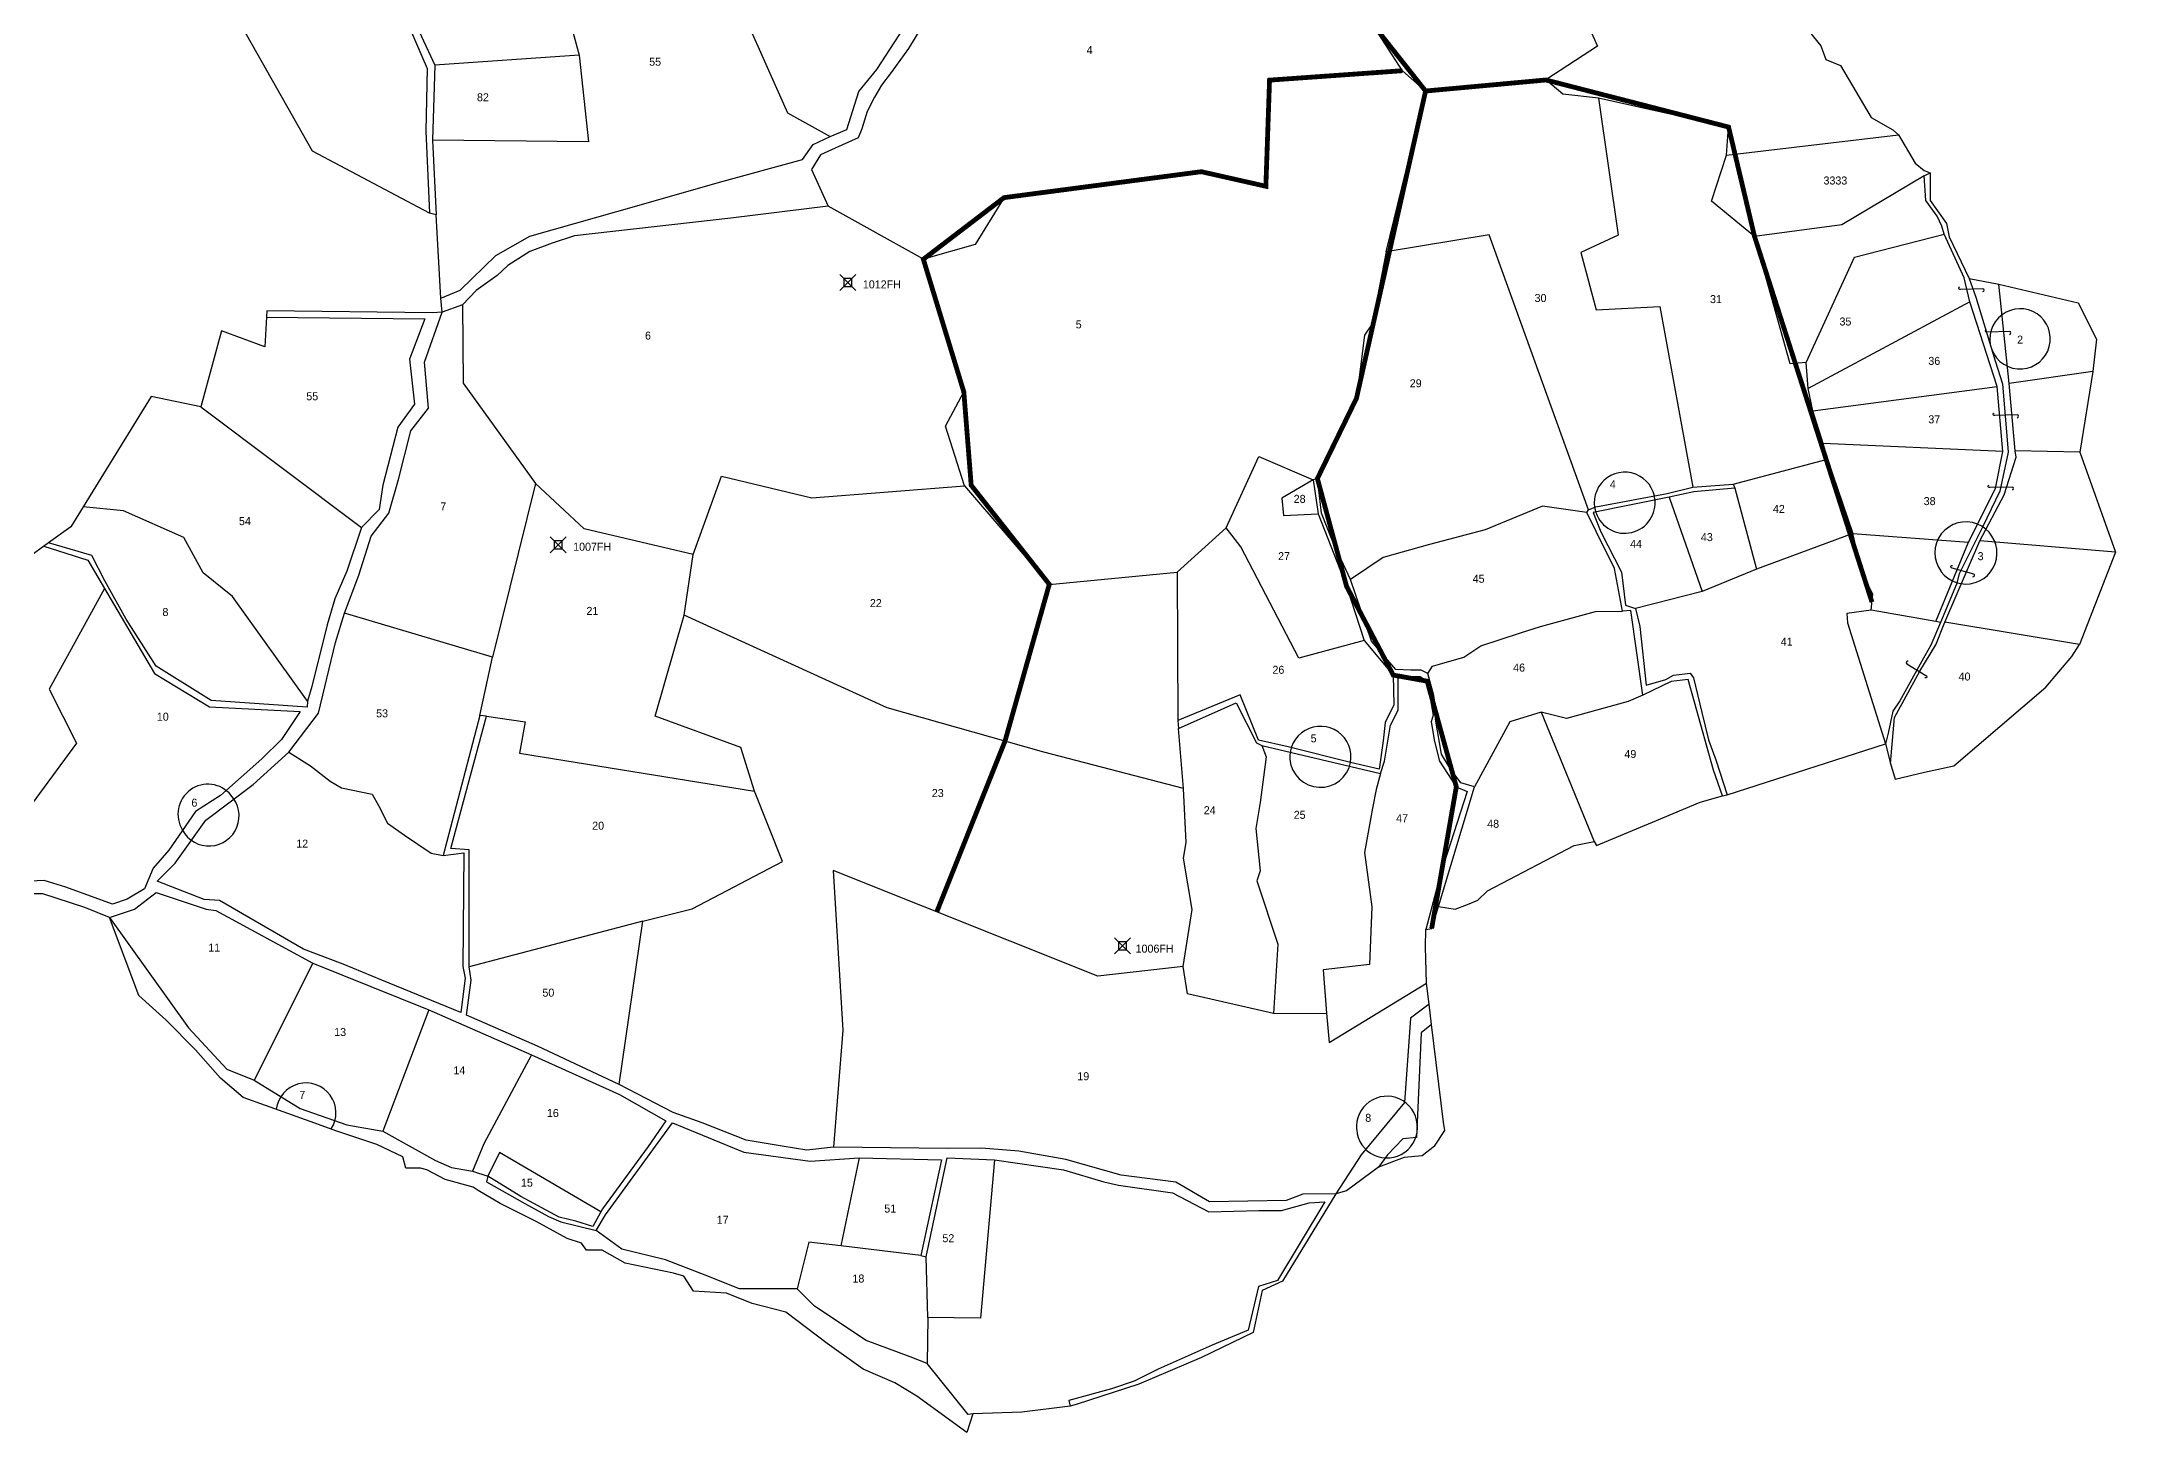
# Model space of a CAD drawing. Header units: inches. Extents: x 149135 to 154865, y 177681 to 183856.
# Drawn here: x 149968 to 151264, y 178877 to 179746 of the extents above; entities that cross this region are included whole.
import ezdxf

# ---------------------------------------------------------------- set-up
doc = ezdxf.new("R2010")
doc.units = ezdxf.units.IN
doc.header["$MEASUREMENT"] = 0
doc.header["$PDMODE"] = 67
doc.header["$PDSIZE"] = 5
for name, color, linetype in [('BORDER-B', 3, 'CONTINUOUS'), ('Layer1', 4, 'CONTINUOUS'), ('LINK', 4, 'CONTINUOUS'), ('NO', 1, 'CONTINUOUS'), ('PARCEL', 6, 'CONTINUOUS'), ('ROAD', 2, 'CONTINUOUS'), ('TRIG-P', 2, 'CONTINUOUS'), ('TRIG-T', 1, 'CONTINUOUS')]:
    doc.layers.add(name, color=color, linetype=linetype)

msp = doc.modelspace()

# ---------------------------------------------------------------- linework, layer by layer
at = {"layer": 'BORDER-B'}
for points in [[(150522.8, 179762.9), (150509.7, 179741.3), (150498.9, 179726.3), (150492.9, 179718.4), (150488.5, 179710.9), (150483.8, 179702), (150480.6, 179691.1), (150478.3, 179685.4), (150464, 179679.1), (150454.8, 179674.9), (150449.1, 179665.7), (150459.6, 179642.8), (150398.8, 179635.2), (150301.1, 179624.3), (150287.1, 179619.6), (150273.1, 179614.5), (150259.4, 179605.6), (150252.7, 179599.5), (150239.7, 179590), (150231.1, 179581.1), (150218.4, 179576.6), (150217.5, 179585.2), (150214.6, 179637.4), (150210.5, 179638.3), (150137.3, 179677.1), (150074, 179789.1)], [(150522.8, 179762.9), (150509.7, 179741.3), (150498.9, 179726.3), (150492.9, 179718.4), (150488.5, 179710.9), (150483.8, 179702), (150480.6, 179691.1), (150478.3, 179685.4), (150464, 179679.1), (150454.8, 179674.9), (150449.1, 179665.7), (150459.6, 179642.8), (150398.8, 179635.2), (150301.1, 179624.3), (150287.1, 179619.6), (150273.1, 179614.5), (150259.4, 179605.6), (150252.7, 179599.5), (150239.7, 179590), (150231.1, 179581.1), (150218.4, 179576.6)], [(151072.4, 179751.9), (151079.8, 179743), (151082.9, 179734.4), (151092.1, 179730.7), (151111.2, 179698.1), (151124.8, 179690.5), (151128.2, 179687.3), (151138.6, 179669.6), (151144.4, 179665.1), (151148.1, 179663.6), (151148.1, 179646.4), (151158.3, 179632), (151159.9, 179623.6), (151172.4, 179597.5), (151191, 179594.1), (151240.5, 179582.3), (151252, 179559.6), (151249.7, 179539.5), (151241.6, 179489.1), (151263.9, 179426.6), (151241.3, 179369)], [(150218.4, 179576.6), (150212.3, 179576.1), (150108.8, 179577.3), (150107.6, 179554.9), (150080.4, 179564.9), (150067.5, 179517.4), (150036.5, 179523.9), (149994, 179454.9), (149986.3, 179442.5), (149972.5, 179432.5), (149959.2, 179422.8), (149945.6, 179398.9), (149937.2, 179386), (149914.7, 179385.4), (149872, 179279.3), (149861.6, 179249.2)], [(150838.4, 179055.5), (150844.9, 179065.2), (150844, 179070.5), (150836.5, 179131.5), (150835, 179144.2), (150833.4, 179157.3), (150832.8, 179180), (150832.9, 179190.8), (150836.6, 179191.5), (150840.9, 179205.2), (150851.2, 179203.6), (150859, 179206.4), (150865.5, 179209.2), (150871.5, 179215.1), (150925.6, 179243.4), (150938.1, 179245.9), (150939.6, 179243.4), (150977, 179259), (151004.4, 179270.5), (151018.4, 179274.3), (151021.2, 179274.9), (151120.2, 179306.9), (151123.3, 179294.5), (151126.1, 179284.8), (151144.5, 179289.2), (151162.8, 179293.1), (151220.4, 179342.2), (151236.6, 179361.5), (151241.3, 179369)], [(150838.4, 179055.5), (150830.7, 179049.4), (150819.4, 179048.5), (150803.4, 179042.4), (150783.4, 179027.6), (150776.7, 179025.7), (150743.3, 178971.1), (150730.7, 178965.3), (150725, 178939), (150692.8, 178923.5), (150653.6, 178906.8), (150614.4, 178894), (150610.7, 178893), (150580.5, 178889.4), (150549.9, 178888.2), (150546.1, 178876.6), (150514.9, 178899.4), (150501.1, 178907.7), (150481.5, 178916.1), (150459, 178932.2), (150433, 178951.7), (150412.1, 178957.2), (150396, 178963.6), (150375.5, 178964.9), (150369.4, 178974.2), (150362.9, 178976.2), (150332.7, 178982.3), (150318.3, 178990.6), (150308.6, 178990.6), (150305.5, 178994.9), (150296.5, 178997.8), (150277.2, 179008.4), (150254.7, 179019.6), (150240.9, 179027.7), (150240.9, 179027.7), (150237.7, 179029.9), (150220.3, 179034.7), (150208.8, 179040.8), (150204.9, 179041.8), (150195.6, 179041.8), (150193.7, 179048.9), (150177.6, 179056.6), (150152.5, 179064.9), (150135.8, 179071), (150094.1, 179085.8), (150079.9, 179098), (150064.2, 179115.7), (150045.9, 179134.3), (150028.8, 179149.7), (150010.6, 179198.4), (149995.2, 179204.5), (149968.9, 179213.2), (149961.5, 179213.2)]]:
    msp.add_lwpolyline(points, dxfattribs=at)
at = {"layer": 'Layer1', "color": 5, "const_width": 3}
for points in [[(151098.1, 180229.6), (151058.6, 180125), (150885.7, 179995.1), (150731.7, 179919.3), (150799, 179757.4), (150832.8, 179714.7), (150908, 179721.6), (151022.1, 179692.2), (151038.3, 179623.9), (151111.7, 179395.4)], [(150818.4, 179727.4), (150735.3, 179721.5), (150733, 179655.2), (150692.7, 179664.3), (150569.4, 179648.1), (150519, 179609.6), (150544.3, 179526.7), (150548.9, 179468.4), (150597.7, 179406.5), (150570, 179308.5), (150527.4, 179201.9)], [(150832.8, 179714.7), (150789.6, 179522.7), (150765.2, 179472.6), (150783.4, 179405.3), (150812.6, 179349.8), (150833.8, 179346), (150852, 179280), (150836.6, 179191.5)]]:
    msp.add_lwpolyline(points, dxfattribs=at)
at = {"layer": 'LINK'}
for points in [[(151181, 179589.4, 0.878835), (151181, 179591.2), (151167, 179590.8, -1.164949), (151166.6, 179592.4)], [(151197.7, 179562.6, 0.878835), (151197.7, 179564.5), (151183.7, 179564.1, -1.164949), (151183.3, 179565.6)], [(151202.5, 179510.5, 0.878835), (151202.4, 179512.4), (151188.4, 179512, -1.164949), (151188.1, 179513.5)], [(151199.4, 179465.5, 0.878835), (151199.3, 179467.3), (151185.4, 179467, -1.164949), (151185, 179468.5)], [(151174.8, 179411.2, 0.878835), (151175.3, 179412.9), (151161.8, 179416.7, -1.164949), (151162, 179418.3)], [(151134.4, 179358.5, 0.878835), (151133.5, 179356.9), (151145.4, 179349.6, -1.164949), (151144.8, 179348.1)]]:
    msp.add_lwpolyline(points, format="xyb", dxfattribs=at)
at = {"layer": 'PARCEL'}
for p, q in [((150628.1, 179161.7), (150462.6, 179227.7)), ((150462.6, 179227.7), (150468.6, 179127.9)), ((150681.3, 179167.7), (150628.1, 179161.7)), ((150468.6, 179127.9), (150462.9, 179054.8))]:
    msp.add_line(p, q, dxfattribs=at)
for points in [[(150902.6, 179871.1), (150908.7, 179812.8), (150940.3, 179742.8), (150908, 179721.6), (150832.8, 179714.7), (150818.4, 179727.4), (150779.6, 179787.5), (150765.9, 179841), (150790.6, 179845.4), (150800.3, 179893.5)], [(150314.2, 179842.6), (150337.6, 179829), (150385.2, 179785.7), (150395.2, 179788.8), (150434.2, 179701.1), (150460.8, 179686.3)], [(150290.1, 179788.8), (150304, 179737), (150309.8, 179682.9), (150212.4, 179684)], [(150304, 179737), (150213.7, 179730.9)], [(150818.4, 179727.4), (150735.3, 179721.5), (150733, 179655.2), (150692.7, 179664.3), (150569.4, 179648.1), (150551.3, 179618.9), (150519, 179609.6)], [(151025, 179469.1), (151083.9, 179484.6), (151081.2, 179494.5), (151074.7, 179514.8), (151071.9, 179528.8), (151070.5, 179545), (151060.6, 179544.3), (151038.3, 179623.9), (151011.5, 179645.8), (151020.8, 179674.7), (151022.1, 179692.2), (150940.8, 179710.3), (150918.5, 179712.7), (150908, 179721.6)], [(150808.1, 179614.3), (150832.8, 179714.7)], [(150940.8, 179710.3), (150953.2, 179624.6), (150929.8, 179613.9), (150939.4, 179577.9), (150979.2, 179580), (150999.8, 179467.2)], [(151020.8, 179674.7), (151128.2, 179687.3)], [(151144.4, 179661.8), (151092.9, 179631.1), (151038.3, 179623.9)], [(150544.8, 179468.1), (150532.9, 179505.4), (150544.3, 179526.7), (150519, 179609.6), (150459.6, 179642.8)], [(150934.5, 179453.1), (150872.5, 179624.9), (150808.1, 179614.3), (150799.4, 179569.3), (150794.7, 179562.2), (150789.6, 179522.7), (150784.4, 179512), (150765.2, 179472.6)], [(151070.5, 179545), (151100.7, 179610.8), (151156.8, 179625.2)], [(150231.1, 179581.1), (150231.5, 179532.2), (150276.7, 179469.4)], [(151172.8, 179582.9), (151071.9, 179528.8)], [(151249.7, 179539.5), (151197.5, 179532)], [(151074.7, 179514.8), (151190, 179530.2)], [(150067.5, 179517.4), (150168, 179442.1)], [(150708.2, 179441.8), (150728.7, 179486.4), (150762.6, 179471.7), (150742.9, 179460.3), (150744.1, 179449.6), (150765.6, 179450.6)], [(151193.5, 179489.4), (151081.2, 179494.5)], [(151241.6, 179489.1), (151201.1, 179489.9)], [(150375.1, 179425.1), (150392.9, 179474.1), (150449.4, 179460.5), (150544.8, 179468.1), (150597.7, 179406.5), (150677.5, 179414.1), (150677.9, 179321.5)], [(151083.9, 179484.6), (151099.7, 179438.3), (151039.5, 179416), (151005.5, 179402.1), (150964, 179391.4)], [(150329, 179094), (150343.8, 179196.1), (150374.6, 179203.7), (150431.1, 179233.4), (150413.5, 179277.3), (150404.9, 179304.5), (150351.4, 179324.2), (150369.6, 179387.2), (150375.1, 179425.1), (150307, 179441.2), (150276.7, 179469.4), (150249.8, 179361.1)], [(150985, 179460.9), (151005.5, 179402.1)], [(151026, 179466.5), (151039.5, 179416)], [(150134.3, 179333.5), (150087.3, 179399), (150069.1, 179413.6), (150057, 179435.8), (150019.2, 179452.4), (149994, 179454.9)], [(150933.5, 179451.4), (150905.8, 179455.3), (150870, 179440.6), (150835.2, 179431.3), (150806.2, 179423.2), (150785.9, 179409.5)], [(150794.4, 179371.4), (150753.6, 179360.4), (150717.3, 179429.9), (150708.2, 179441.8), (150677.5, 179414.1)], [(151151.5, 179383.2), (151111.1, 179390.3), (151112.3, 179400.4), (151105.6, 179413.5), (151099.7, 179438.3), (151171.9, 179432.9)], [(151263.9, 179426.6), (151179, 179433.6)], [(150007.3, 179403.9), (149972.8, 179341), (149989.9, 179307.2), (149931.4, 179228)], [(150242, 179324.6), (150249.8, 179361.1), (150157.3, 179388.5)], [(150681.6, 179279), (150594.2, 179301.6), (150496.3, 179329.4), (150369.6, 179387.2)], [(150834.2, 179350.7), (150837.2, 179355.4), (150856.6, 179361.1), (150867.3, 179368.1), (150892.1, 179376.1), (150904.5, 179380.1), (150938.9, 179389.5), (150955.8, 179389.7)], [(151111.1, 179390.3), (151095.9, 179388.2), (151096.3, 179382.4), (151120.2, 179306.9)], [(151241.3, 179369), (151157.2, 179382.9)], [(150968.6, 179337.3), (150959.3, 179333.3), (150920.8, 179322.6), (150905.1, 179326.6), (150885.4, 179320.6), (150863.4, 179280)], [(150246, 179324.2), (150270.2, 179320.7), (150266.6, 179301), (150413.5, 179277.3)], [(150905.1, 179326.6), (150938.1, 179245.9)], [(150737.8, 179138.3), (150684, 179150.6), (150681.3, 179167.7), (150687, 179203.4), (150681.6, 179235.5), (150683.3, 179245.2), (150681.6, 179279), (150678.4, 179316.4)], [(150730.5, 179305.8), (150733.1, 179298.7), (150729.4, 179270.3), (150726.8, 179253.9), (150729.4, 179227.5), (150727.4, 179221.2), (150740.5, 179181.7), (150737.8, 179138.3), (150770.9, 179138.6)], [(150122.5, 179301.7), (150136.2, 179293.1), (150148.3, 179283.5), (150155.4, 179279.4), (150174.6, 179275.4), (150178.6, 179268.4), (150184.2, 179257.3), (150194.8, 179249.7), (150211.4, 179238.6), (150219, 179237)], [(150804.6, 179288.4), (150802, 179278.3), (150799.7, 179266.6), (150794.6, 179238.9), (150799.3, 179205.1), (150797.7, 179169), (150768.9, 179165.7), (150770.9, 179138.6), (150772.6, 179120.2), (150833.4, 179157.3)], [(150343.8, 179196.1), (150235.3, 179167.5)], [(150137.6, 179169.9), (150100.9, 179096.7)], [(150210.1, 179140.7), (150181.2, 179064.9)], [(150274.1, 179112.6), (150244.4, 179056.9), (150237.4, 179039.8)], [(150317.5, 179014.4), (150254.1, 179051.5), (150246.8, 179036.7)], [(150479, 179048.1), (150467.4, 178993.2)], [(150563.4, 179047), (150554.7, 178948.1), (150521.9, 178948.4), (150520.8, 178986.3)], [(150517.5, 178987.1), (150467.4, 178993.2), (150447.4, 178995.6), (150440.1, 178966.3)], [(150521.9, 178948.4), (150521.4, 178919.7)]]:
    msp.add_lwpolyline(points, dxfattribs=at)
for centre, radius, start, end in [((151204.3, 179559.9), 18.8, 274.0676, 126.9852), ((151204, 179559.8), 18.7, 125.8521, 275.2008), ((150957.2, 179457.6), 19, 12.7597, 205.075), ((150957.2, 179457.4), 19, 204.7014, 13.1333), ((151170.3, 179426.2), 19.3, 67.8584, 216.9182), ((151170.4, 179426.1), 19.4, 216.4446, 68.3321), ((150767.1, 179298.7), 19.1, 349.5285, 185.0999), ((150767.1, 179298.9), 19.2, 185.7102, 348.9181), ((150072, 179262.9), 18.7, 39.5212, 212.2411), ((150072.7, 179261.8), 18.8, 208.3486, 43.4136), ((150133.3, 179076.3), 18.7, 327.409, 173.1821), ((150808.6, 179067.7), 19, 4.7754, 185.7085), ((150808.7, 179067.1), 19, 183.9955, 6.4884)]:
    msp.add_arc(centre, radius, start, end, dxfattribs=at)
at = {"layer": 'ROAD'}
for points in [[(150193.8, 179764), (150208.9, 179728.8), (150208.2, 179689.7), (150210.5, 179638.3)], [(150198.3, 179764), (150213.7, 179730.9), (150212.4, 179684), (150214.6, 179637.4)], [(150217.5, 179585.2), (150229.7, 179590.2), (150251.8, 179612), (150273.2, 179624), (150341.5, 179643.4), (150391.7, 179657.8), (150443.4, 179671.9), (150450.1, 179681.3), (150460.8, 179686.3), (150471.2, 179690.6), (150478.6, 179714.4), (150490, 179728.1), (150515.1, 179766.9)], [(151154.5, 179382.6), (151151.5, 179383.2), (151171.9, 179432.9), (151188.8, 179466.4), (151193.5, 179489.4), (151190, 179530.2), (151172.8, 179582.9), (151169.3, 179598), (151156.8, 179625.2), (151155.3, 179630.3), (151152.4, 179636.5), (151145.3, 179646.3), (151144.4, 179661.8), (151148.1, 179663.6)], [(151172.4, 179597.5), (151176.5, 179586), (151188.6, 179546.1), (151193.3, 179531.8), (151196.8, 179489), (151191.5, 179464.8), (151180.8, 179442.3), (151166.2, 179413), (151164.4, 179406.6), (151154.5, 179382.6), (151148.5, 179368.4), (151142.9, 179358.6), (151129, 179333.8), (151124.8, 179327.2), (151121.9, 179313.6), (151120.2, 179306.9)], [(151123.3, 179294.5), (151125.8, 179323.4), (151141.5, 179352.2), (151151.5, 179368.7), (151157.2, 179382.9), (151179, 179433.6), (151194.3, 179462.4), (151201.8, 179486), (151201.1, 179489.9), (151197.5, 179532), (151191, 179594.1)], [(150108.5, 179573.4), (150207.6, 179572.3), (150198, 179547.1), (150201, 179519), (150190.6, 179504.6), (150181.4, 179468.4), (150179.1, 179453.2), (150168, 179442.1), (150158.8, 179414.8), (150151.4, 179397.4), (150146.6, 179381.1), (150137, 179342.7), (150134.3, 179333.5), (150134, 179329.8), (150074, 179333.9), (150039.6, 179355.3), (150021, 179384.7), (150007.6, 179408.7), (149999.5, 179424.6), (149972.5, 179432.5)], [(150835, 179144.2), (150823.4, 179135.4), (150819.6, 179082.8), (150792.5, 179050.1), (150776.7, 179025.7), (150756, 179025.4), (150745.6, 179021.6), (150697.7, 179020.7), (150676.8, 179033), (150642.7, 179037.3), (150608.1, 179047.2), (150578.7, 179052.4), (150555.4, 179054.3), (150534, 179054.1), (150462.9, 179054.8), (150446.3, 179053), (150430.8, 179055.5), (150408.2, 179059.2), (150380.8, 179070), (150362.7, 179076.6), (150329, 179094), (150278, 179118), (150233.6, 179137.3), (150236.4, 179159.3), (150235.3, 179167.5), (150235.3, 179240.7), (150223.8, 179241.4), (150246, 179324.2), (150242, 179324.6), (150219, 179237), (150232, 179238.8), (150231.2, 179167.8), (150232.7, 179160.4), (150230.1, 179139), (150180.6, 179159.3), (150156.5, 179169.3), (150131.7, 179178.6), (150079.2, 179208.9), (150069.6, 179209.6), (150040.4, 179221.1), (150051.5, 179232.2), (150070.7, 179259.2), (150100.3, 179281.4), (150122.5, 179301.7), (150141, 179326.1), (150151.7, 179370.1), (150157.3, 179388.5), (150166.2, 179412.2), (150174, 179436.6), (150185.1, 179451), (150191, 179472.1), (150198.7, 179502.4), (150209.8, 179516.5), (150207.3, 179545.3), (150218.4, 179576.6)], [(150840.9, 179205.2), (150863.4, 179280), (150854.9, 179282.5), (150848.2, 179291.4), (150842.7, 179300.3), (150838.9, 179322.3), (150839.7, 179325.3), (150838, 179337.1), (150834.2, 179350.7), (150830, 179352.8), (150823.6, 179352.8), (150814.3, 179353.2), (150799.1, 179371), (150785.9, 179409.5), (150774.5, 179434.1), (150767.7, 179451), (150765.2, 179472.6), (150762.6, 179471.7), (150765.6, 179450.6), (150783.4, 179405.3), (150794.4, 179371.4), (150812.6, 179349.8), (150813, 179331.2), (150807.5, 179320.2), (150806.3, 179308.8), (150803.7, 179291), (150785.9, 179295.2), (150747, 179305), (150728.3, 179309.2), (150716.9, 179337.5), (150677.9, 179321.5), (150678.4, 179316.4), (150714.4, 179332.5), (150727.1, 179307.5), (150730.5, 179305.8), (150804.6, 179288.4), (150807.1, 179296.1), (150810.9, 179318.5), (150815.6, 179327.8), (150815.6, 179349), (150829.5, 179349), (150833.8, 179346), (150837.6, 179324.8), (150836.3, 179320.6), (150838.4, 179308.3), (150841.4, 179296.1), (150852, 179280), (150858.8, 179277), (150842.2, 179225.4), (150832.9, 179190.8)], [(151018.4, 179274.3), (151012.6, 179290.3), (150996.8, 179347.1), (150986.3, 179345.8), (150968.6, 179337.3), (150961.1, 179390.1), (150955.8, 179389.7), (150950.9, 179416.3), (150939.4, 179439.6), (150933.5, 179451.4), (150934.5, 179453.1), (150939.1, 179455), (150983.7, 179463.2), (150999.8, 179467.2), (151025, 179469.1), (151026, 179466.5), (151000.4, 179464.2), (150985, 179460.9), (150937.4, 179451.4), (150939.4, 179446.5), (150942.3, 179439.3), (150955.1, 179414), (150957.8, 179393.4), (150964, 179391.4), (150966.6, 179380.2), (150970.6, 179343.5), (150983, 179347.1), (150987.6, 179349.7), (150998.1, 179351), (151000.1, 179348.1), (151005.4, 179326.4), (151009.6, 179309.4), (151014.2, 179296.9), (151021.2, 179274.9)], [(149969.5, 179430.3), (149996.9, 179421.7), (150007.3, 179403.9), (150038.7, 179350.7), (150073.1, 179330), (150129.7, 179327), (150117.9, 179309.6), (150105.7, 179297.4), (150079.8, 179274.5), (150064.2, 179264.5), (150047.6, 179240.5), (150037.9, 179229.2), (150032.4, 179216.2), (150021.6, 179209.9), (150012.4, 179206.6), (149983.2, 179217.3), (149969.8, 179221.4), (149961, 179221), (149931.4, 179228), (149915.8, 179235.1), (149898.5, 179242.5), (149861.6, 179249.2)], [(150010.6, 179198.4), (150026.2, 179203.6), (150039.6, 179213.9), (150071, 179203.6), (150076.9, 179202.8), (150137.6, 179169.9), (150210.1, 179140.7), (150274.1, 179112.6), (150329.2, 179087.8), (150358.1, 179071.4), (150347, 179055.2), (150318.5, 179016.3), (150312.6, 179005.2), (150301.9, 179008.6), (150291.5, 179011.2), (150267.5, 179024.1), (150246.8, 179036.7), (150246, 179033.3), (150270.1, 179019.7), (150284.9, 179011.5), (150292.6, 179008.2), (150314.5, 179002.7), (150320.4, 179012.6), (150362.2, 179070), (150406.9, 179051.8), (150448.3, 179046.2), (150479, 179048.1), (150530.4, 179047), (150517.5, 178987.1), (150520.8, 178986.3), (150533.8, 179048.1), (150563.4, 179047), (150606.6, 179040.7), (150631.8, 179033.3), (150641, 179031.1), (150674.7, 179026.3), (150697.3, 179014.4), (150728.7, 179015.2), (150742.8, 179015.2), (150760.1, 179020), (150769.8, 179020.7), (150740.2, 178971.5), (150728.3, 178967.8), (150722, 178940.5), (150699.5, 178931.2), (150665.8, 178916.1), (150650.7, 178908.7), (150636.6, 178903.9), (150610, 178896.5), (150610.7, 178893)], [(150010.6, 179198.4), (150059.8, 179129.4), (150083.9, 179103.7), (150100.9, 179096.7), (150129.7, 179079), (150158.8, 179068.9), (150181.2, 179064.9), (150214.3, 179046.5), (150224.3, 179042.2), (150237.4, 179039.8), (150246.8, 179036.7)], [(150836.5, 179131.5), (150830, 179126.4), (150827.2, 179061), (150818.6, 179060), (150809.1, 179050.1), (150803.4, 179042.4)], [(150549.9, 178888.2), (150547, 178887.9), (150521.4, 178919.7), (150510.7, 178923.8), (150483.3, 178934.1), (150451.1, 178955.6), (150440.1, 178966.3), (150404.2, 178966.3), (150382.7, 178974.8), (150357.9, 178984.4), (150330.6, 178991.1), (150314.5, 179002.7)]]:
    msp.add_lwpolyline(points, dxfattribs=at)
at = {"layer": 'TRIG-P'}
for p in [(150471.8, 179595.1), (150290.8, 179431.2), (150643.4, 179180.7)]:
    msp.add_point(p, dxfattribs=at)

# ---------------------------------------------------------------- texts
at = {"layer": 'NO'}
for s, p in [('55', (150347.7, 179730.5)), ('4', (150621, 179737.8)), ('82', (150240.1, 179708.3)), ('3333', (151081.4, 179656.3)), ('30', (150900.9, 179582.9)), ('31', (151010.5, 179582.2)), ('6', (150345.1, 179559.4)), ('5', (150614.2, 179566.4)), ('35', (151091.4, 179568.2)), ('2', (151202.4, 179556.9)), ('36', (151146.9, 179543.6)), ('55', (150133.5, 179521.5)), ('29', (150822.9, 179529.6)), ('37', (151146.9, 179507.1)), ('28', (150750.4, 179457.4)), ('4', (150947.9, 179466.5)), ('38', (151144, 179456)), ('54', (150091.4, 179443.5)), ('7', (150217.2, 179452.7)), ('42', (151049.8, 179451.1)), ('44', (150960.6, 179429.3)), ('43', (151004.8, 179433.5)), ('27', (150740.6, 179421.6)), ('3', (151177.7, 179421.6)), ('45', (150862.2, 179407.5)), ('22', (150485.6, 179392.3)), ('8', (150043.6, 179386.7)), ('21', (150308.5, 179387.4)), ('41', (151054.7, 179368.2)), ('46', (150887.5, 179352)), ('26', (150737.1, 179350.6)), ('40', (151165.8, 179346.4)), ('10', (150040.1, 179321.3)), ('53', (150177.1, 179323.4)), ('5', (150761, 179307.8)), ('49', (150957, 179298)), ('23', (150524.3, 179273.6)), ('6', (150061.7, 179267.6)), ('24', (150694.2, 179262.9)), ('20', (150312.1, 179253.2)), ('25', (150750.4, 179260)), ('47', (150814.4, 179257.9)), ('48', (150871.3, 179254.4)), ('12', (150127.2, 179242)), ('11', (150072.2, 179177)), ('50', (150281, 179148.9)), ('13', (150150.9, 179124.3)), ('14', (150225.4, 179100.4)), ('19', (150615.2, 179096.7)), ('7', (150129.1, 179085)), ('16', (150283.8, 179073.7)), ('8', (150795.1, 179070.7)), ('15', (150267.6, 179030.2)), ('17', (150389.9, 179007)), ('51', (150494.6, 179014)), ('52', (150530.9, 178995.5)), ('18', (150474.7, 178970.3))]:
    msp.add_text(s, height=5, dxfattribs=at).set_placement(p)
at = {"layer": 'TRIG-T'}
for s, p in [('1012FH', (150481.2, 179591.4)), ('1007FH', (150300.2, 179427.5)), ('1006FH', (150651.6, 179176.4))]:
    msp.add_text(s, height=5, dxfattribs=at).set_placement(p)

doc.saveas('drawing.dxf')
